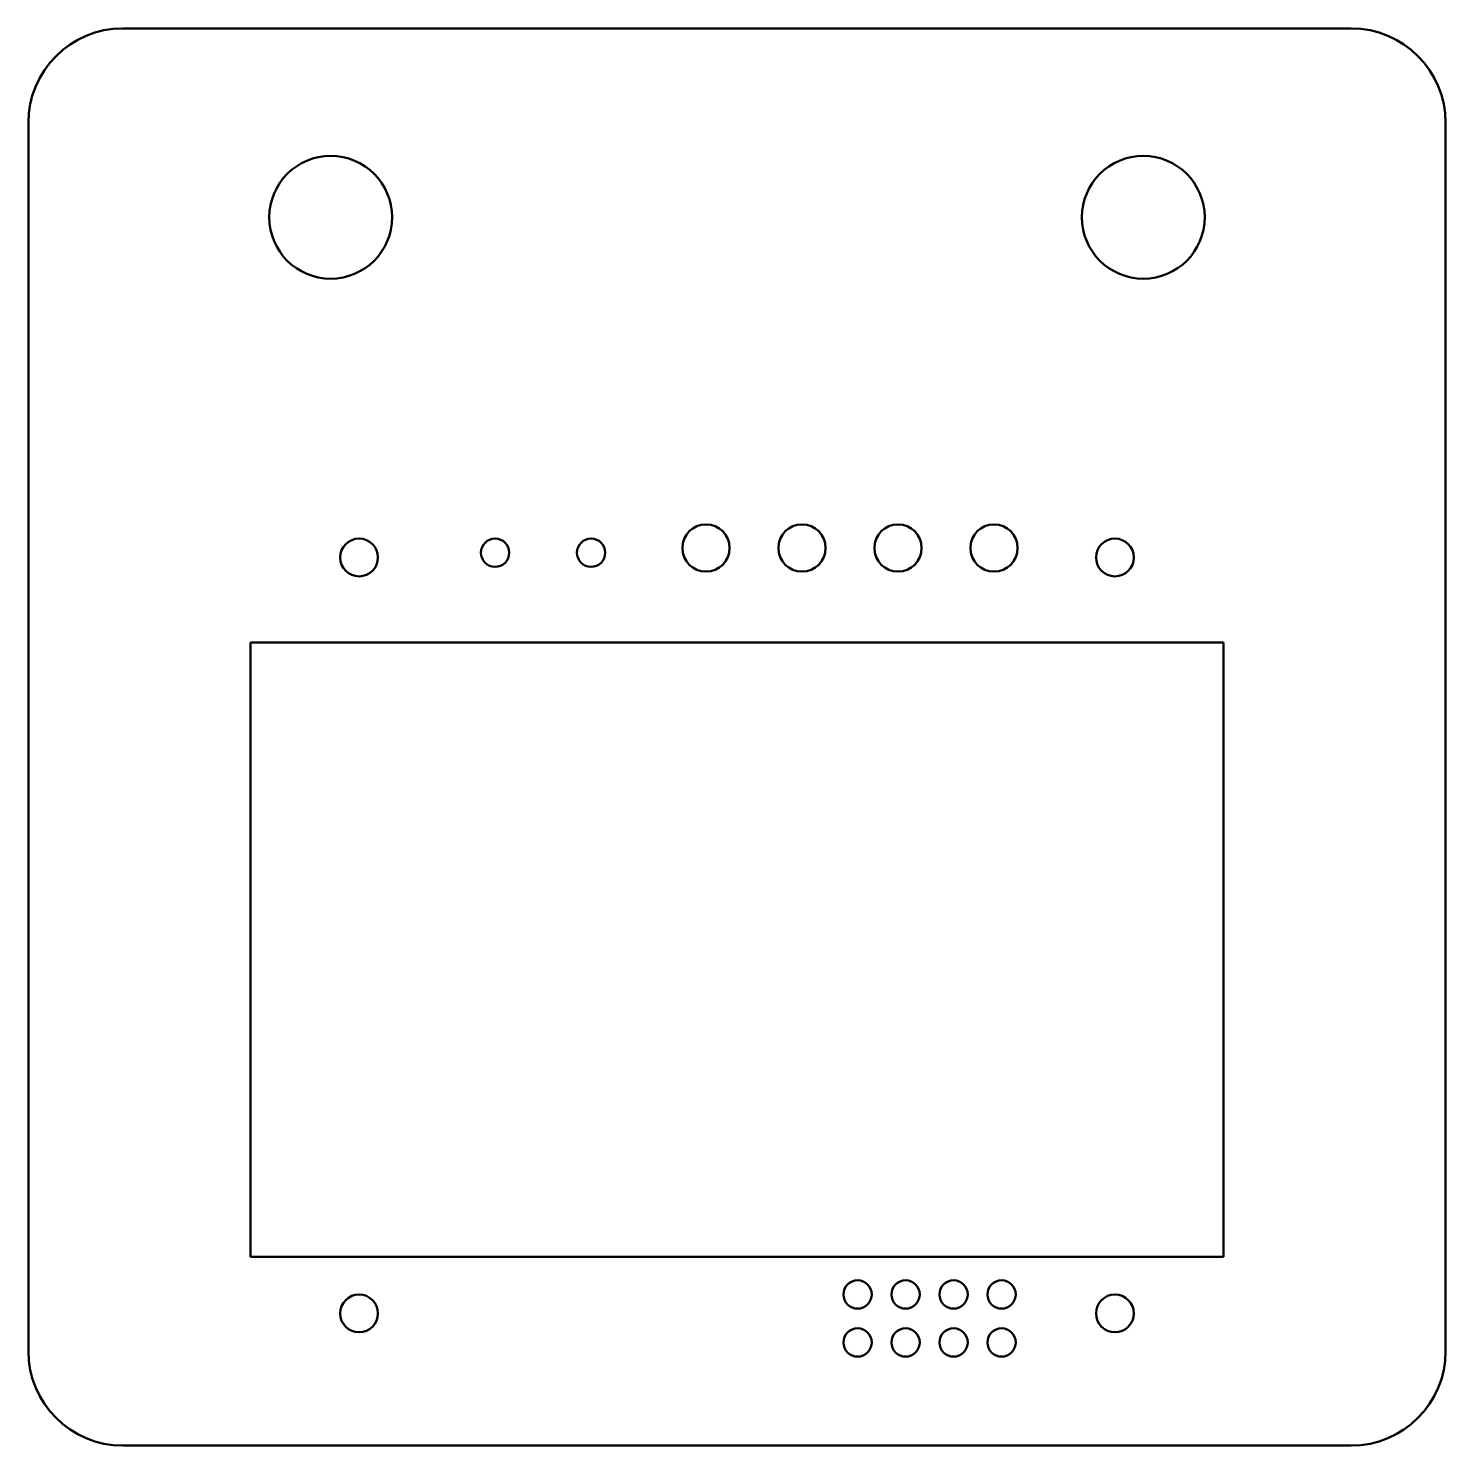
# Model space of a CAD drawing. Header units: millimetres. Extents: x 172.5 to 247.5, y 111 to 186.
import ezdxf

# ---------------------------------------------------------------- set-up
doc = ezdxf.new("R2010")
doc.units = ezdxf.units.MM
doc.layers.add('Visible (ISO)', color=7, linetype='Continuous', lineweight=50)

msp = doc.modelspace()

# ---------------------------------------------------------------- linework, layer by layer
at = {"layer": 'Visible (ISO)'}
for p, q in [((242.5, 186), (177.5, 186)), ((172.5, 181), (172.5, 116)), ((247.5, 116), (247.5, 181)), ((184.25, 121), (184.25, 153.5)), ((184.25, 153.5), (235.75, 153.5)), ((235.75, 153.5), (235.75, 121)), ((235.75, 121), (184.25, 121)), ((177.5, 111), (242.5, 111))]:
    msp.add_line(p, q, dxfattribs=at)
for centre, radius in [((188.5, 176), 3.25), ((231.5, 176), 3.25), ((208.36, 158.5), 1.25), ((213.44, 158.5), 1.25), ((218.52, 158.5), 1.25), ((223.6, 158.5), 1.25), ((190, 158), 1), ((197.2, 158.25), 0.75), ((202.28, 158.25), 0.75), ((230, 158), 1), ((216.38, 119), 0.75), ((218.92, 119), 0.75), ((221.46, 119), 0.75), ((224, 119), 0.75), ((190, 118), 1), ((230, 118), 1), ((216.38, 116.46), 0.75), ((218.92, 116.46), 0.75), ((221.46, 116.46), 0.75), ((224, 116.46), 0.75)]:
    msp.add_circle(centre, radius, dxfattribs=at)
for centre, start, end in [((177.5, 181), 90, 180), ((242.5, 181), 0, 90), ((177.5, 116), 180, 270), ((242.5, 116), 270, 0)]:
    msp.add_arc(centre, 5, start, end, dxfattribs=at)

doc.saveas('drawing.dxf')
